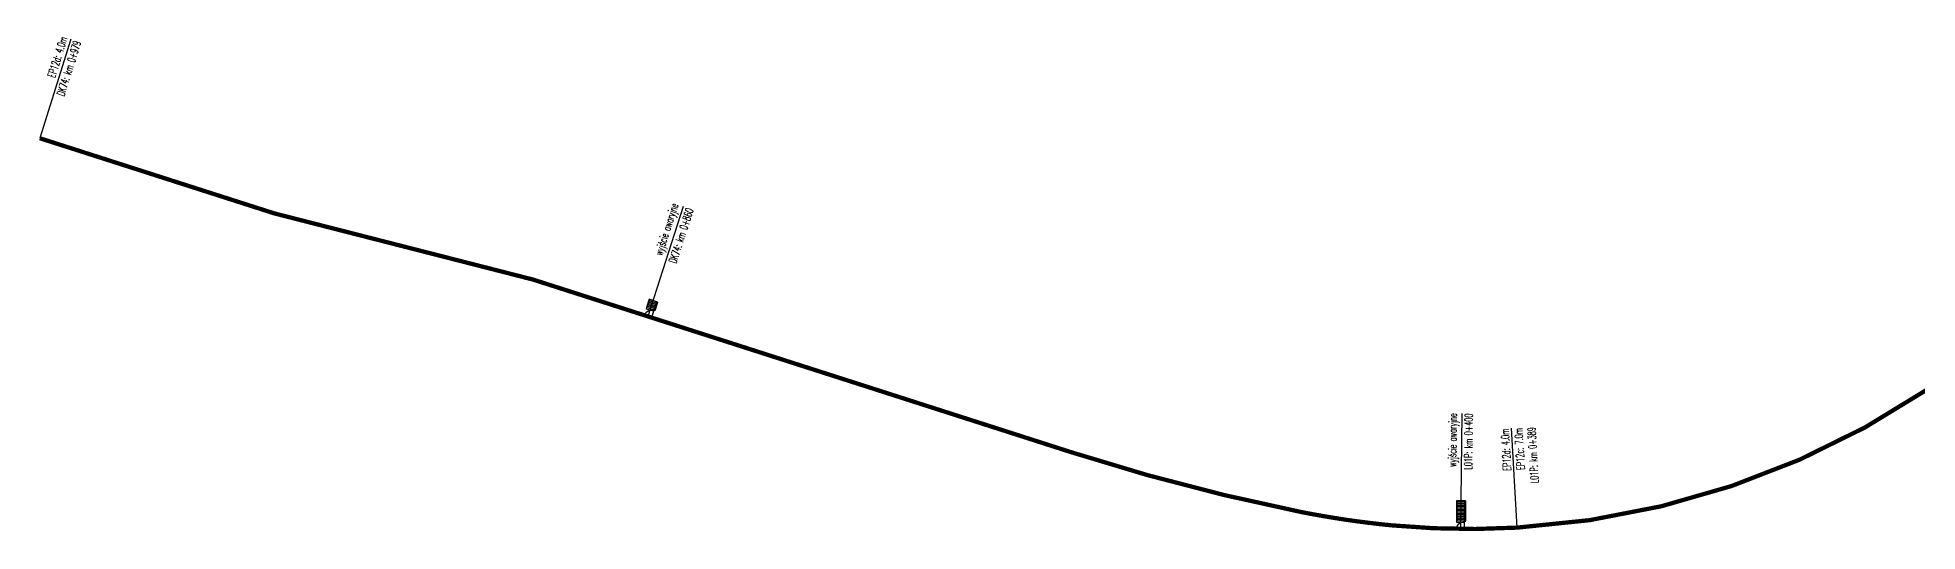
# Model space of a CAD drawing. Header units: metres. Extents: x 7399493 to 7407015, y 5696902 to 5712236.
# Drawn here: x 7404538.6 to 7404891, y 5698233.3 to 5698325.8 of the extents above; entities that cross this region are included whole.
import ezdxf

# ---------------------------------------------------------------- set-up
doc = ezdxf.new("R2010")
doc.units = ezdxf.units.M
for name, color, linetype in [('Drzwi ewakuacyjne', 100, 'Continuous'), ('Drzwi ewakuacyjne_opis', 7, 'Continuous'), ('Ekran_akustyczny_4m', 100, 'Continuous'), ('Ekran_akustyczny_4m_opis', 7, 'Continuous'), ('Ekran_akustyczny_7m_opis', 7, 'Continuous'), ('Schody ewakuacyjne', 100, 'Continuous')]:
    doc.layers.add(name, color=color, linetype=linetype)
doc.styles.add('simplex 0.60', font='simplex.shx', dxfattribs={"width": 0.6})

# ---------------------------------------------------------------- blocks, each defined once
blk = doc.blocks.new('Wyjście awaryjne')
at = {"layer": 'Drzwi ewakuacyjne'}
blk.add_lwpolyline([(0, 0), (-1.4, 0, 0.414214), (0, -1.4)], format="xyb", close=True, dxfattribs=at)
blk = doc.blocks.new('*U14')
at = {"layer": 'Schody ewakuacyjne', "ltscale": 0.8}
blk.add_lwpolyline([(-0.97, 0), (-0.97, -1.62), (-0.9, -1.62), (-0.9, 0)], close=True, dxfattribs=at)
at = {"layer": 'Schody ewakuacyjne'}
for points in [[(-0.76, -1.62), (-0.76, 0)], [(-0.76, 0), (0.76, 0)], [(-0.7, 0.27), (0.7, 0.27)], [(-0.7, 0), (-0.7, 0.27), (0.7, 0.27), (0.7, 0)], [(-0.7, -1.62), (-0.7, 0)], [(-0.76, -1.62), (0.76, -1.62)], [(-0.7, -0.27), (0.7, -0.27)], [(-0.7, -0.54), (0.7, -0.54)], [(-0.7, -0.81), (0.7, -0.81)], [(-0.7, -1.08), (0.7, -1.08)], [(-0.7, -1.35), (0.7, -1.35)], [(-0.7, -1.62), (0.7, -1.62)], [(0.7, -1.62), (0.7, 0)], [(0.76, -1.62), (0.76, 0)]]:
    blk.add_lwpolyline(points, dxfattribs=at)
blk = doc.blocks.new('*U10')
at = {"layer": 'Schody ewakuacyjne', "ltscale": 0.8}
blk.add_lwpolyline([(-0.97, 0), (-0.97, -3.78), (-0.9, -3.78), (-0.9, 0)], close=True, dxfattribs=at)
at = {"layer": 'Schody ewakuacyjne'}
for points in [[(-0.76, -3.78), (-0.76, 0)], [(-0.76, 0), (0.76, 0)], [(-0.7, 0.27), (0.7, 0.27)], [(-0.7, 0), (-0.7, 0.27), (0.7, 0.27), (0.7, 0)], [(-0.7, -3.78), (-0.7, 0)], [(-0.7, -0.27), (0.7, -0.27)], [(-0.7, -0.54), (0.7, -0.54)], [(-0.7, -0.81), (0.7, -0.81)], [(-0.7, -1.08), (0.7, -1.08)], [(-0.7, -1.35), (0.7, -1.35)], [(-0.7, -1.62), (0.7, -1.62)], [(-0.7, -1.89), (0.7, -1.89)], [(-0.7, -2.16), (0.7, -2.16)], [(-0.7, -2.43), (0.7, -2.43)], [(-0.7, -2.7), (0.7, -2.7)], [(-0.7, -2.97), (0.7, -2.97)], [(-0.7, -3.24), (0.7, -3.24)], [(-0.7, -3.51), (0.7, -3.51)], [(0.7, -3.78), (0.7, 0)], [(0.76, -3.78), (0.76, 0)], [(-0.76, -3.78), (0.76, -3.78)], [(-0.7, -3.78), (0.7, -3.78)]]:
    blk.add_lwpolyline(points, dxfattribs=at)

msp = doc.modelspace()

# ---------------------------------------------------------------- linework, layer by layer
at = {"layer": 'Drzwi ewakuacyjne_opis'}
for p, q in [((7404659.63, 5698294.2), (7404653.02, 5698273.58)), ((7404805.58, 5698255.4), (7404805.34, 5698233.75))]:
    msp.add_line(p, q, dxfattribs=at)
at = {"layer": 'Ekran_akustyczny_4m', "flags": 128}
msp.add_lwpolyline([(7404539, 5698306.98, 0.8, 0.8, 0), (7404582.94, 5698292.9, 0.8, 0.8, 0), (7404631.47, 5698280.49, 0.8, 0.8, 0), (7404732.48, 5698248.1, 0.8, 0.8, 0.027957), (7404775.51, 5698236.92, 0.8, 0.8, 0), (7404777.56, 5698236.53, 0.8, 0.8, 0), (7404779.69, 5698236.15, 0.8, 0.8, 0), (7404781.81, 5698235.8, 0.8, 0.8, 0), (7404783.94, 5698235.47, 0.8, 0.8, 0), (7404786.06, 5698235.17, 0.8, 0.8, 0), (7404788.19, 5698234.9, 0.8, 0.8, 0), (7404790.32, 5698234.65, 0.8, 0.8, 0), (7404792.45, 5698234.43, 0.8, 0.8, 0.038204), (7404815.93, 5698234, 0.8, 0.8, 0.134267), (7404892.88, 5698259.91, 0.8, 0.8, 0)], format="xyseb", dxfattribs=at)
at = {"layer": 'Ekran_akustyczny_4m_opis'}
for p, q in [((7404544.8, 5698325.55), (7404539, 5698306.98)), ((7404814.85, 5698252.61), (7404815.93, 5698234))]:
    msp.add_line(p, q, dxfattribs=at)

# ---------------------------------------------------------------- block references
at = {"layer": 'Drzwi ewakuacyjne', "xscale": -1}
for p, rotation in [((7404653.69, 5698273.37), 162.2243611244977), ((7404806.04, 5698233.74), 179.3696469662085)]:
    msp.add_blockref('Wyjście awaryjne', p, dxfattribs=dict(at, rotation=rotation))
at = {"layer": 'Schody ewakuacyjne'}
for name, p, rotation in [('*U14', (7404653.48, 5698275.01), 162.2309149464236), ('*U10', (7404805.35, 5698235.25), 179.4164108837426)]:
    msp.add_blockref(name, p, dxfattribs=dict(at, rotation=rotation))

# ---------------------------------------------------------------- texts
at = {"layer": 'Drzwi ewakuacyjne_opis', "char_height": 1.5, "attachment_point": 9, "style": 'simplex 0.60'}
for s, insert, rotation in [('wyjście awaryjne', (7404659.22, 5698294.33), 72.2244), ('DK74: km 0+860', (7404661.59, 5698293.57), 72.2244), ('wyjście awaryjne', (7404805.15, 5698255.41), 89.3704), ('L01P: km 0+400', (7404807.64, 5698255.38), 89.3704)]:
    msp.add_mtext(s, dxfattribs=dict(at, insert=insert, rotation=rotation))
at = {"layer": 'Ekran_akustyczny_4m_opis', "char_height": 1.5, "attachment_point": 9, "style": 'simplex 0.60'}
for s, insert, rotation in [('EP12d: 4.0m', (7404544.21, 5698325.74), 72.646), ('DK74: km 0+979', (7404546.77, 5698324.94), 72.646), ('EP12d: 4.0m', (7404814.39, 5698252.58), 93.3161)]:
    msp.add_mtext(s, dxfattribs=dict(at, insert=insert, rotation=rotation))
at = {"layer": 'Ekran_akustyczny_7m_opis', "char_height": 1.5, "attachment_point": 9, "rotation": 93.3161, "style": 'simplex 0.60'}
for s, insert in [('L01P: km 0+389', (7404819.4, 5698252.87)), ('EP12c: 7.0m', (7404816.94, 5698252.69))]:
    msp.add_mtext(s, dxfattribs=dict(at, insert=insert))

doc.saveas('drawing.dxf')
